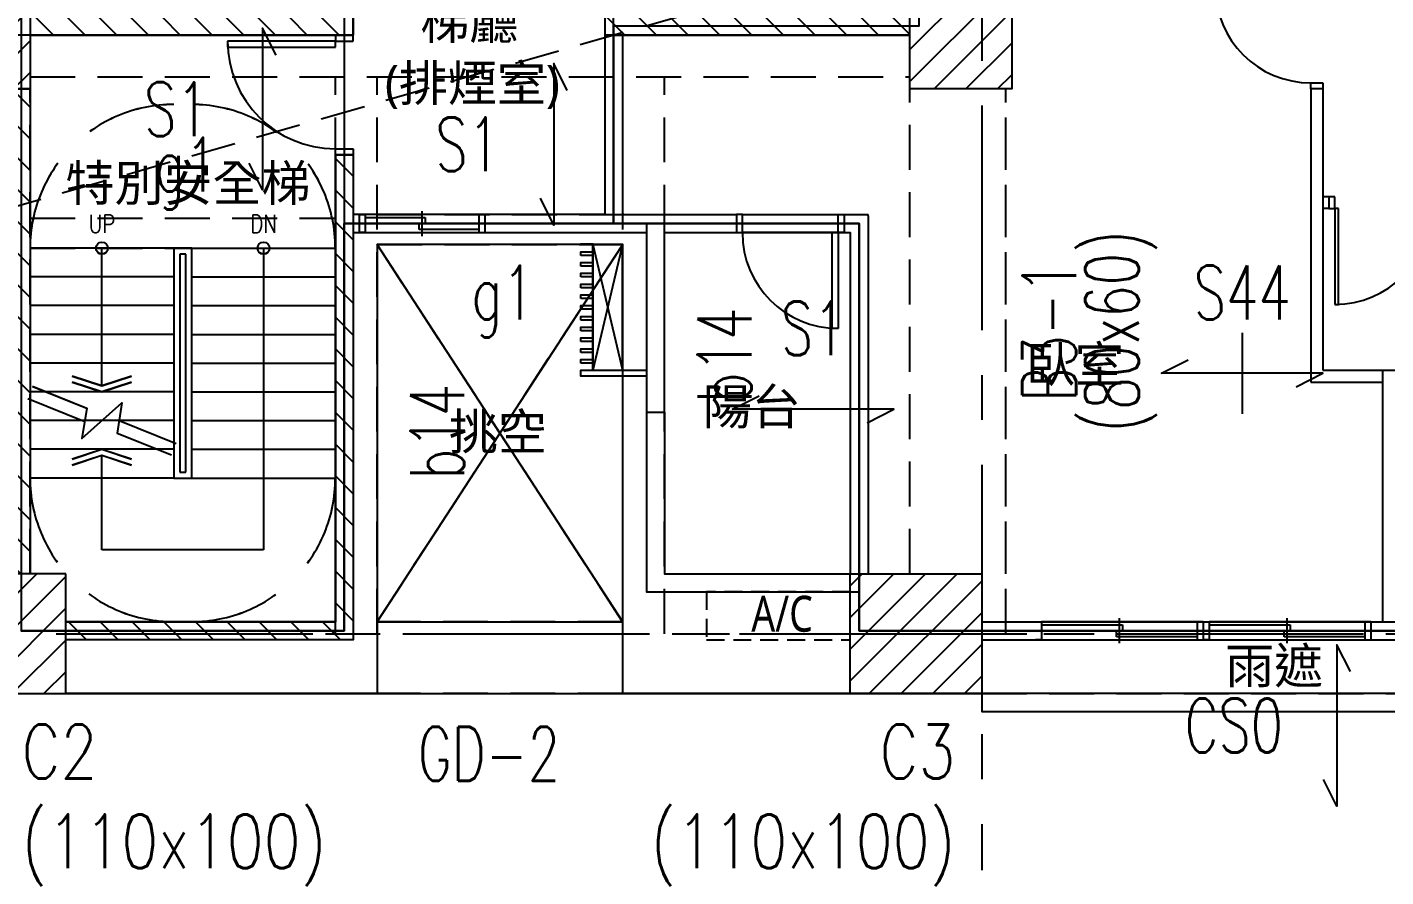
# Model space of a CAD drawing. Header units: millimetres. Extents: x -3377 to 119122, y -22007 to 15479.
# Drawn here: x 65279 to 66414, y 791 to 1501 of the extents above; entities that cross this region are included whole.
import ezdxf
from ezdxf.enums import TextEntityAlignment as Align

# ---------------------------------------------------------------- set-up
doc = ezdxf.new("R2010")
doc.units = ezdxf.units.MM
doc.header["$LTSCALE"] = 150
doc.header["$MEASUREMENT"] = 0
for name, pattern in [('11', [0.15, 0.1, -0.05]), ('CENTER', [2, 1.25, -0.25, 0.25, -0.25]), ('CONTINOUS', [0]), ('HIDDEN', [0.375, 0.25, -0.125]), ('HIDDENX2', [0.75, 0.5, -0.25])]:
    doc.linetypes.add(name, pattern=pattern)
doc.layers.get('0').update_dxf_attribs({"plot": 0})
for name, color, linetype, plot in [('AREA', 3, 'Continuous', False), ('S-ARCH', 252, 'Continuous', False), ('機電', 11, 'Continuous', False)]:
    doc.layers.add(name, color=color, linetype=linetype, plot=plot)
for name, color, linetype in [('area2', 6, 'Continuous'), ('ASSLN', 8, 'Continuous'), ('COL', 1, 'Continuous'), ('OPEN', 4, 'Continuous'), ('OTHER', 4, 'Continuous'), ('S-COL', 7, 'Continuous'), ('S-COLB', 4, 'HIDDEN'), ('S-CONCWALL', 30, 'Continuous'), ('S-GRID', 1, 'CENTER'), ('S-HATCH-COL', 13, 'Continuous'), ('S-HATCH-CONCWALL', 161, 'Continuous'), ('S-OPEN', 13, 'Continuous'), ('S-RCBMB', 3, 'HIDDEN'), ('S-RCBMG', 2, 'HIDDEN'), ('S-SLAB', 5, 'Continuous'), ('S-SLABT', 2, 'Continuous'), ('S-STAIR', 1, 'Continuous'), ('S-TEXTB', 3, 'Continuous'), ('S-TEXTC', 3, 'Continuous'), ('S-TEXTG', 2, 'Continuous'), ('STAIR', 4, 'Continuous'), ('STAIR3', 7, 'Continuous'), ('TEXT', 2, 'Continuous'), ('WALL', 2, 'Continuous'), ('WALL2', 3, 'Continuous'), ('WALL3', 4, 'Continuous')]:
    doc.layers.add(name, color=color, linetype=linetype)
doc.styles.add('CHINA', font='romans.shx', dxfattribs={"width": 0.8, "bigfont": 'china.shx'})
doc.styles.add('CS4', font='romans.shx', dxfattribs={"width": 0.7, "height": 45, "bigfont": 'lsp.shx'})
doc.styles.add('HH', font='')
doc.styles.get('HH').set_extended_font_data('Microsoft JhengHei')

# ---------------------------------------------------------------- blocks, each defined once
blk = doc.blocks.new('LINE(2)')
at = {"layer": 'S-GRID'}
for points in [[(-6585.87, -344.9), (-6585.87, -3083.41)], [(-8859.11, -2885.91), (-5430.87, -2885.91)]]:
    blk.add_lwpolyline(points, dxfattribs=at)
blk = doc.blocks.new('COL(2F-16F)')
for points in [[(-7465.9, -2290.9), (-7380.9, -2290.9), (-7380.9, -2430.9), (-7465.9, -2430.9)], [(-6645.9, -2290.9), (-6560.9, -2290.9), (-6560.9, -2430.9), (-6645.9, -2430.9)], [(-7350.9, -2835.9), (-7460.9, -2835.9), (-7460.9, -2935.9), (-7350.9, -2935.9)], [(-6695.9, -2835.9), (-6585.9, -2835.9), (-6585.9, -2935.9), (-6695.9, -2935.9)]]:
    blk.add_lwpolyline(points, close=True)
blk = doc.blocks.new('_PStStr')
blk.add_circle((0, 0), 0.05)
blk = doc.blocks.new('STAIR(2F-16F)')
for p, q in [((-6896.2, -1532.1), (-6914.7, -1579.6)), ((-7018.9, -1653.9, -0.5), (-7018.9, -1533.9, -0.5)), ((-6992.9, -1653.9), (-6992.9, -1533.9)), ((-6966.9, -1653.9), (-6966.9, -1533.9)), ((-6940.9, -1653.9), (-6940.9, -1533.9)), ((-6914.9, -1653.9), (-6914.9, -1533.9)), ((-6888.9, -1653.9), (-6888.9, -1533.9)), ((-6862.9, -1653.9), (-6862.9, -1533.9)), ((-6836.9, -1653.9), (-6836.9, -1533.9)), ((-6810.9, -1653.9), (-6810.9, -1533.9)), ((-6784.9, -1653.9), (-6784.9, -1533.9)), ((-6758.9, -1653.9), (-6758.9, -1533.9)), ((-6933.6, -1655.7), (-6915.1, -1608.2)), ((-7044.9, -1672.9), (-7044.9, -1792.9)), ((-7018.9, -1672.9, 0.5), (-7018.9, -1792.9, 0.5)), ((-6992.9, -1672.9, 0.5), (-6992.9, -1792.9, 0.5)), ((-6966.9, -1672.9, 0.5), (-6966.9, -1792.9, 0.5)), ((-6940.9, -1672.9, 0.5), (-6940.9, -1792.9, 0.5)), ((-6914.9, -1672.9, 0.5), (-6914.9, -1792.9, 0.5)), ((-6888.9, -1672.9, 0.5), (-6888.9, -1792.9, 0.5)), ((-6862.9, -1672.9, 0.5), (-6862.9, -1792.9, 0.5)), ((-6836.9, -1672.9, 0.5), (-6836.9, -1792.9, 0.5)), ((-6810.9, -1672.9, 0.5), (-6810.9, -1792.9, 0.5)), ((-6784.9, -1672.9, 0.5), (-6784.9, -1792.9, 0.5)), ((-7185.9, -2563.9), (-7185.9, -2815.9)), ((-7382.7, -2689.6), (-7335.1, -2708.6)), ((-7259, -2727.3), (-7306.6, -2708.2)), ((-7320.9, -2815.9), (-7320.9, -2736.9)), ((-7185.9, -2815.9), (-7320.9, -2815.9))]:
    blk.add_line(p, q)
at = {"linetype": 'CONTINOUS'}
for p, q in [((-7260.9, -2563.9), (-7380.9, -2563.9)), ((-7260.9, -2563.9), (-7260.9, -2674.9)), ((-7245.9, -2563.9), (-7260.9, -2563.9)), ((-7245.9, -2563.9), (-7125.9, -2563.9)), ((-7245.9, -2755.9), (-7245.9, -2563.9)), ((-7255.9, -2568.9), (-7255.9, -2676.2)), ((-7250.9, -2568.9), (-7255.9, -2568.9)), ((-7250.9, -2750.9), (-7250.9, -2568.9)), ((-7260.9, -2587.9), (-7380.9, -2587.9)), ((-7245.9, -2587.9), (-7125.9, -2587.9)), ((-7260.9, -2611.9), (-7380.9, -2611.9)), ((-7245.9, -2611.9), (-7125.9, -2611.9)), ((-7260.9, -2635.9), (-7380.9, -2635.9)), ((-7245.9, -2635.9), (-7125.9, -2635.9)), ((-7260.9, -2659.9), (-7380.9, -2659.9)), ((-7245.9, -2659.9), (-7125.9, -2659.9)), ((-7260.9, -2674.9), (-7260.9, -2755.9)), ((-7255.9, -2676.2), (-7255.9, -2750.9)), ((-7260.9, -2683.9), (-7380.9, -2683.9)), ((-7260.9, -2683.9), (-7380.9, -2683.9)), ((-7245.9, -2683.9), (-7125.9, -2683.9)), ((-7245.9, -2683.9), (-7125.9, -2683.9)), ((-7260.9, -2707.9), (-7380.9, -2707.9)), ((-7245.9, -2707.9), (-7125.9, -2707.9)), ((-7260.9, -2731.9), (-7380.9, -2731.9)), ((-7260.9, -2731.9), (-7380.9, -2731.9)), ((-7245.9, -2731.9), (-7125.9, -2731.9)), ((-7245.9, -2731.9), (-7125.9, -2731.9)), ((-7260.9, -2755.9), (-7380.9, -2755.9)), ((-7260.9, -2755.9), (-7245.9, -2755.9)), ((-7255.9, -2750.9), (-7250.9, -2750.9)), ((-7245.9, -2755.9), (-7125.9, -2755.9))]:
    blk.add_line(p, q, dxfattribs=at)
for points, elevation in [([(-7048.9, -1533.9), (-6728.9, -1533.9), (-6728.9, -1529.9), (-7048.9, -1529.9)], -0.5), ([(-7074.9, -1792.9), (-6754.9, -1792.9), (-6754.9, -1796.9), (-7074.9, -1796.9)], 0.5)]:
    blk.add_lwpolyline(points, close=True, dxfattribs=dict(elevation=elevation))
for points in [[(-6942.9, -1652.1), (-6925.2, -1606.7), (-6899.9, -1610.5), (-6929.9, -1577.3), (-6904.5, -1581.2), (-6886.8, -1535.7)], [(-6959.2, -1578), (-6943.3, -1593.9), (-6959.2, -1609.8)], [(-6873, -1578), (-6888.9, -1593.9), (-6873, -1609.8)], [(-7018.9, -1593.9), (-7018.9, -1593.9), (-6698.9, -1593.9), (-6698.9, -1732.9), (-7044.9, -1732.9)], [(-7050.9, -1653.9), (-6752.9, -1653.9), (-6752.9, -1672.9), (-7050.9, -1672.9), (-7050.9, -1653.9), (-7050.9, -1653.9)], [(-7380.9, -2563.9), (-7380.9, -2755.9)], [(-7320.9, -2678.9), (-7320.9, -2563.9)], [(-7125.9, -2755.9), (-7125.9, -2563.9)], [(-7345.7, -2670.9), (-7320.9, -2678.9), (-7296.1, -2670.9)], [(-7345.7, -2675.9), (-7320.9, -2683.9), (-7296.1, -2675.9)], [(-7379, -2679.3), (-7333.5, -2697.5), (-7337.6, -2722.8), (-7304.2, -2693.1), (-7308.2, -2718.4), (-7262.7, -2736.6)], [(-7345.7, -2740), (-7320.9, -2731.9), (-7296.1, -2740)], [(-7345.7, -2745), (-7320.9, -2736.9), (-7296.1, -2745)]]:
    blk.add_lwpolyline(points)
for points in [[(-7046.9, -1657.9), (-6756.9, -1657.9), (-6756.9, -1668.9), (-7046.9, -1668.9)], [(-7044.9, -1659.9), (-6758.9, -1659.9), (-6758.9, -1666.9), (-7044.9, -1666.9)]]:
    blk.add_lwpolyline(points, close=True)
for centre in [(-7320.9, -2563.9), (-7185.9, -2563.9)]:
    blk.add_circle(centre, 5)
at = {"linetype": 'HIDDEN'}
for centre, start, end in [((-7044.9, -1653.9), 90, 180), ((-6758.9, -1653.9, 0.5), 0, 90), ((-7044.9, -1672.9, 0.5), 180, 270), ((-6758.9, -1672.9, 1.1), 270, 0)]:
    blk.add_arc(centre, 120, start, end, dxfattribs=at)
at = {"linetype": 'HIDDENX2'}
for centre, start, end in [((-7260.9, -2563.9), 90.0007, 179.9999), ((-7245.9, -2563.9), 0.0001, 89.9993), ((-7260.9, -2755.9), 180.0008, 270.0033), ((-7245.9, -2755.9), 269.9967, 359.9992)]:
    blk.add_arc(centre, 120, start, end, dxfattribs=at)
at = {"extrusion": (0, 0, -1), "xscale": 100.0331502916424, "yscale": 100.0331502916424, "zscale": -1.000331502916421, "rotation": 90}
for p in [(7018.9, -1593.9), (7044.9, -1732.9)]:
    blk.add_blockref('_PStStr', p, dxfattribs=at)
at = {"style": 'CHINA', "width": 0.8}
for s, p in [('UP', (-7053.1, -1601.6, -0.5)), ('DN', (-7079.1, -1740.6)), ('UP', (-7331.9, -2551.2)), ('DN', (-7196.9, -2551.2))]:
    blk.add_text(s, height=15, dxfattribs=at).set_placement(p)
blk = doc.blocks.new('WALL(15F-16F)')
for points in [[(-7265.9, -1510.9), (-6645.9, -1510.9), (-6645.9, -1525.9), (-7265.9, -1525.9)], [(-7395.9, -2430.9), (-7380.9, -2430.9), (-7380.9, -2835.9), (-7395.9, -2835.9)]]:
    blk.add_lwpolyline(points, close=True)
for points in [[(-6633.4, -1800.9), (-7250.9, -1800.9), (-7250.9, -1625.9), (-7265.9, -1625.9), (-7265.9, -1815.9), (-6618.4, -1815.9), (-6618.4, -1605.9), (-6633.4, -1605.9)], [(-6633.4, -1605.9), (-6633.4, -1800.9)], [(-6633.4, -1740.9), (-6693.4, -1800.9)], [(-6633.4, -1740.9), (-6633.4, -1800.9), (-6693.4, -1800.9)], [(-7380.9, -2290.9), (-7380.9, -2145.9), (-7125.9, -2145.9), (-7125.9, -2203.4), (-7110.9, -2203.4), (-7110.9, -2130.9), (-7395.9, -2130.9), (-7395.9, -2290.9), (-7380.9, -2290.9)], [(-6630.9, -2290.9), (-6630.9, -2145.9), (-6900.9, -2145.9), (-6900.9, -2210.9), (-6885.9, -2210.9), (-6885.9, -2160.9), (-6645.9, -2160.9), (-6645.9, -2290.9), (-6630.9, -2290.9)], [(-7380.9, -2385.9), (-7110.9, -2385.9), (-7110.9, -2313.4), (-7125.9, -2313.4), (-7125.9, -2370.9), (-7380.9, -2370.9), (-7380.9, -2385.9)], [(-7350.9, -2875.9), (-7125.9, -2875.9), (-7125.9, -2485.9), (-7110.9, -2485.9), (-7110.9, -2890.9), (-7350.9, -2890.9), (-7350.9, -2875.9)]]:
    blk.add_lwpolyline(points)
at = {"elevation": 1.1}
blk.add_lwpolyline([(-6645.9, -2370.9), (-6885.9, -2370.9), (-6885.9, -2320.9), (-6900.9, -2320.9), (-6900.9, -2385.9), (-6645.9, -2385.9), (-6645.9, -2370.9)], dxfattribs=at)
blk = doc.blocks.new('DwFm')
at = {"layer": 'DEFPOINTS', "color": 252, "linetype": 'HIDDEN'}
blk.add_lwpolyline([(-6560.9, -6171), (-12110.4, -7760.1)], dxfattribs=at)
blk = doc.blocks.new('A$C16E17CE1')
at = {"color": 252}
for p, q in [((-325, -270), (-530, -270)), ((-530, -270), (-530, -645)), ((-325, -270), (-325, -645)), ((-760, -388), (-760, -273)), ((-530, -645), (-790, -645)), ((-110, -645), (-325, -645)), ((415, -645), (-25, -645))]:
    blk.add_line(p, q, dxfattribs=at)
at = {"color": 252, "linetype": 'HIDDEN'}
for p, q in [((-530, -585), (-325, -270)), ((-325, -585), (-530, -270)), ((-325, -585), (-530, -585)), ((-325, -645), (-530, -645))]:
    blk.add_line(p, q, dxfattribs=at)
at = {"color": 252}
for points in [[(-325, -270), (-350, -270), (-350, -375), (-325, -375), (-325, -270), (-350, -375), (-350, -270), (-325, -375)], [(-735.2, -379.9), (-760, -388), (-784.8, -379.9)], [(-735.2, -384.9), (-760, -393), (-784.8, -384.9)], [(-784.8, -449.1), (-760, -441), (-735.2, -449.1)], [(-784.8, -454.1), (-760, -446), (-735.2, -454.1)], [(-25, -645), (-25, -660), (-25, -660), (415, -660), (415, -645)]]:
    blk.add_lwpolyline(points, dxfattribs=at)
for centre in [(-760, -273), (-625, -273)]:
    blk.add_circle(centre, 5, dxfattribs=at)
at = {"color": 252, "linetype": 'HIDDENX2'}
for centre, start, end in [((-700, -273), 90.0007, 179.9999), ((-685, -273), 0.0001, 89.9993), ((-700, -465), 180.0008, 270.0033), ((-685, -465), 269.9967, 359.9992)]:
    blk.add_arc(centre, 120, start, end, dxfattribs=at)
at = {"layer": 'AREA', "color": 252}
for points in [[(840, 1022.5), (840, 707.5), (785, 707.5), (785, 497.5), (977.5, 497.5), (977.5, -27.5), (840, -27.5), (840, -272.5), (840, -272.5), (977.5, -272.5), (977.5, -637.5), (422.5, -637.5), (422.5, -592.5), (-127.5, -592.5), (-127.5, -252.5), (-332.5, -252.5), (-332.5, -252.5), (-557.5, -252.5), (-557.5, -592.5), (-827.5, -592.5)], [(-65, 257.5), (-827.5, 257.5), (-827.5, -592.5), (-557.5, -592.5), (-557.5, -252.5), (-332.5, -252.5), (-332.5, 137.5), (-65, 137.5), (-65, 257.5)]]:
    blk.add_lwpolyline(points, dxfattribs=at)
for points in [[(-557.5, -252.5), (-332.5, -252.5), (-332.5, 257.5), (-557.5, 257.5)], [(-305, -560), (-127.5, -560), (-127.5, -252.5), (-305, -252.5)]]:
    blk.add_lwpolyline(points, close=True, dxfattribs=at)
at = {"layer": 'area2', "color": 252}
blk.add_lwpolyline([(-65, 772.5), (-65, 482.5), (-65, 482.5), (-65, 257.5), (-65, 257.5), (-65, 137.5), (-77.5, 137.5), (-77.5, -87.5), (-332.5, -87.5), (-332.5, -87.5), (-332.5, -252.5), (-332.5, -252.5), (-305, -252.5), (-127.5, -252.5), (-127.5, -560), (-127.5, -592.5), (422.5, -592.5)], dxfattribs=at)
at = {"layer": 'ASSLN', "color": 252}
for points in [[(-360, -270), (-360, -269.5), (-350, -269.5), (-350, -270)], [(-360, -279), (-360, -276), (-350, -276), (-350, -279)], [(-360, -288), (-360, -285), (-350, -285), (-350, -288)], [(-360, -297), (-360, -294), (-350, -294), (-350, -297)], [(-360, -306), (-360, -303), (-350, -303), (-350, -306)], [(-360, -315), (-360, -312), (-350, -312), (-350, -315)], [(-360, -324), (-360, -321), (-350, -321), (-350, -324)], [(-360, -333), (-360, -330), (-350, -330), (-350, -333)], [(-360, -342), (-360, -339), (-350, -339), (-350, -342)], [(-360, -351), (-360, -348), (-350, -348), (-350, -351)], [(-360, -360), (-360, -357), (-350, -357), (-350, -360)], [(-360, -369), (-360, -366), (-350, -366), (-350, -369)]]:
    blk.add_lwpolyline(points, close=True, dxfattribs=at)
blk.add_lwpolyline([(-305, -380), (-360, -380), (-360, -375), (-305, -375)], dxfattribs=at)
at = {"layer": 'COL', "color": 252}
for points in [[(-905, 0), (-820, 0), (-820, -140), (-905, -140)], [(-85, 0), (0, 0), (0, -140), (-85, -140)], [(-790, -545), (-900, -545), (-900, -645), (-790, -645)], [(-135, -545), (-25, -545), (-25, -645), (-135, -645)]]:
    blk.add_lwpolyline(points, close=True, dxfattribs=at)
at = {"layer": 'OPEN', "color": 252, "linetype": 'Continuous'}
for p, q in [((-565, -100), (-655, -100)), ((-655, -100), (-655, -105)), ((-565, -95), (-565, -100)), ((-565, -100), (-550, -100)), ((-565, -105), (-565, -100)), ((-550, -100), (-550, -95)), ((-655, -105), (-565, -105)), ((250, -140), (250, -135)), ((250, -135), (260, -135)), ((260, -135), (260, -140)), ((-565, -195), (-565, -190)), ((-565, -190), (-550, -190)), ((-550, -190), (-550, -195)), ((270, -230), (265, -230)), ((270, -240), (270, -230)), ((-545, -245), (-540, -245)), ((-540, -245), (-540, -260)), ((-445, -245), (-540, -245)), ((-540, -247.5), (-490, -247.5)), ((-492.5, -263), (-492.5, -242)), ((-490, -247.5), (-490, -252.5)), ((-440, -245), (-445, -245)), ((-445, -245), (-445, -260)), ((-225, -245), (-230, -245)), ((-225, -260), (-225, -245)), ((-225, -245), (-145, -245)), ((-145, -260), (-145, -245)), ((-145, -245), (-140, -245)), ((265, -240), (270, -240)), ((270, -240), (270, -320)), ((273, -240), (270, -240)), ((273, -320), (273, -240)), ((-540, -260), (-545, -260)), ((-445, -252.5), (-540, -252.5)), ((-540, -260), (-445, -260)), ((-495, -257.5), (-495, -252.5)), ((-445, -257.5), (-495, -257.5)), ((-445, -260), (-440, -260)), ((-230, -260), (-225, -260)), ((-145, -260), (-225, -260)), ((-150, -340), (-150, -260)), ((-150, -260), (-145, -260)), ((-140, -260), (-145, -260)), ((-145, -260), (-145, -340)), ((270, -320), (273, -320)), ((-145, -340), (-150, -340)), ((20, -585), (25, -585)), ((25, -585), (25, -600)), ((155, -585), (25, -585)), ((25, -587.5), (92.5, -587.5)), ((90, -603), (90, -582)), ((92.5, -587.5), (92.5, -592.5)), ((160, -585), (155, -585)), ((155, -585), (155, -600)), ((160, -585), (165, -585)), ((165, -585), (165, -600)), ((295, -585), (165, -585)), ((165, -587.5), (232.5, -587.5)), ((230, -603), (230, -582)), ((232.5, -587.5), (232.5, -592.5)), ((300, -585), (295, -585)), ((295, -585), (295, -600)), ((25, -600), (20, -600)), ((155, -592.5), (25, -592.5)), ((25, -600), (155, -600)), ((87.5, -597.5), (87.5, -592.5)), ((155, -597.5), (87.5, -597.5)), ((155, -600), (160, -600)), ((165, -600), (160, -600)), ((295, -592.5), (165, -592.5)), ((165, -600), (295, -600)), ((227.5, -597.5), (227.5, -592.5)), ((295, -597.5), (227.5, -597.5)), ((295, -600), (300, -600))]:
    blk.add_line(p, q, dxfattribs=at)
for centre, radius, start, end in [((250, -55), 80, 180, 270), ((-565, -100), 90, 180, 270), ((270, -240), 80, 270, 0), ((-145, -260), 80, 180, 270)]:
    blk.add_arc(centre, radius, start, end, dxfattribs=at)
at = {"layer": 'OTHER', "color": 252}
for p, q in [((-821.9, -398.6), (-774.3, -417.7)), ((-698.1, -436.4), (-745.7, -417.3))]:
    blk.add_line(p, q, dxfattribs=at)
blk.add_lwpolyline([(-818.1, -388.4), (-772.6, -406.6), (-776.7, -431.9), (-743.3, -402.1), (-747.3, -427.4), (-701.9, -445.6)], dxfattribs=at)
at = {"layer": 'STAIR', "color": 252, "linetype": 'CONTINOUS'}
for p, q in [((-700, -273), (-820, -273)), ((-700, -273), (-700, -384)), ((-685, -273), (-700, -273)), ((-695, -278), (-695, -385.3)), ((-690, -278), (-695, -278)), ((-690, -460), (-690, -278)), ((-685, -273), (-565, -273)), ((-685, -465), (-685, -273)), ((-700, -297), (-820, -297)), ((-685, -297), (-565, -297)), ((-700, -321), (-820, -321)), ((-685, -321), (-565, -321)), ((-700, -345), (-820, -345)), ((-685, -345), (-565, -345)), ((-700, -369), (-820, -369)), ((-685, -369), (-565, -369)), ((-700, -384), (-700, -465)), ((-695, -385.3), (-695, -460)), ((-700, -393), (-820, -393)), ((-700, -393), (-820, -393)), ((-685, -393), (-565, -393)), ((-685, -393), (-565, -393)), ((-700, -417), (-820, -417)), ((-685, -417), (-565, -417)), ((-700, -441), (-820, -441)), ((-700, -441), (-820, -441)), ((-685, -441), (-565, -441)), ((-685, -441), (-565, -441)), ((-700, -465), (-820, -465)), ((-700, -465), (-685, -465)), ((-695, -460), (-690, -460)), ((-685, -465), (-565, -465))]:
    blk.add_line(p, q, dxfattribs=at)
at = {"layer": 'STAIR3', "color": 252}
for p, q in [((-625, -273), (-625, -525)), ((-760, -525), (-760, -446)), ((-625, -525), (-760, -525))]:
    blk.add_line(p, q, dxfattribs=at)
at = {"layer": 'WALL', "color": 252}
for p, q in [((-550, -22.5), (-550, -95)), ((-340, -30), (-340, -95)), ((-820, -77.5), (-820, -545)), ((-550, -95), (-835, -95)), ((-565, -95), (-565, -95)), ((-550, -95), (-565, -95)), ((-550, -95), (-550, -95)), ((-339, -95), (-340, -95)), ((-85, -95), (-339, -95)), ((-325, -95), (-85, -95)), ((-85, -95), (-325, -95)), ((-325, -96), (-325, -95)), ((-325, -96), (-325, -245)), ((-550, -195), (-565, -195)), ((-565, -195), (-565, -585)), ((-550, -195), (-550, -600)), ((-545, -245), (-545, -260)), ((-440, -245), (-440, -260)), ((-324, -245), (-325, -245)), ((-324, -245), (-290, -245)), ((-324, -245), (-230, -245)), ((-290, -260), (-290, -245)), ((-230, -245), (-230, -260)), ((-140, -245), (-140, -260)), ((-140, -245), (-120, -245)), ((-120, -246), (-120, -245)), ((-120, -246), (-120, -545)), ((-550, -260), (-305, -260)), ((-305, -261), (-305, -410)), ((-290, -410), (-290, -261)), ((-140, -260), (-140, -260)), ((-305, -410), (-290, -410)), ((-565, -585), (-790, -585)), ((-25, -585), (430, -585)), ((160, -585), (160, -600)), ((300, -585), (300, -600)), ((-550.4, -600), (-790.4, -600)), ((-25, -600), (415, -600))]:
    blk.add_line(p, q, dxfattribs=at)
for points in [[(-340, -95), (-340, -245), (-550, -245)], [(-85, -95), (-325, -95), (-325, -245)], [(-550, -260), (-305, -260), (-305, -260), (-305, -410), (-290, -410), (-290, -260), (-290, -260), (-135, -260), (-135, -261), (-135, -545)]]:
    blk.add_lwpolyline(points, dxfattribs=at)
at = {"layer": 'WALL2', "color": 252}
for p, q in [((260, -140), (250, -140)), ((250, -140), (250, -385)), ((260, -140), (260, -375)), ((265, -230), (260, -230)), ((265, -230), (265, -240)), ((265, -240), (260, -240)), ((250, -385), (310, -385)), ((260, -375), (310, -375)), ((310, -375), (630, -375)), ((310, -585), (310, -375))]:
    blk.add_line(p, q, dxfattribs=at)
at = {"layer": 'WALL3', "color": 252}
for points in [[(-305, -410), (-305, -560), (-135, -560)], [(-290, -410), (-290, -545), (-135, -545)]]:
    blk.add_lwpolyline(points, dxfattribs=at)
at = {"layer": '機電', "color": 252, "linetype": '11'}
blk.add_lwpolyline([(-135, -600), (-135, -560), (-255, -560), (-255, -600)], close=True, dxfattribs=at)
at = {"layer": 'TEXT', "color": 252, "style": 'HH'}
for s, p in [('梯廳', (-453.1, -98.4)), ('(排煙室)', (-450.5, -150.1)), ('特別安全梯', (-688.1, -233.6)), ('臥室', (52.9, -385)), ('陽台', (-217.1, -420.3)), ('挑空', (-429.2, -441.2)), ('雨遮', (219.2, -636.7))]:
    blk.add_text(s, height=30, dxfattribs=at).set_placement(p, align=Align.CENTER)
at = {"layer": '機電', "color": 252, "style": 'HH', "width": 0.8}
blk.add_text('A/C', height=30, dxfattribs=at).set_placement((-217.5, -593.3))
blk = doc.blocks.new('2022-0217')
blk.add_blockref('A$C16E17CE1', (53991.1, -6171))

msp = doc.modelspace()

# ---------------------------------------------------------------- hatches: boundary and pattern name
at = {"layer": 'S-HATCH-COL'}
h = msp.add_hatch(dxfattribs=at)
h.set_pattern_fill('ANSI31', color=256, scale=150, style=0)
h.set_pattern_definition([(45, (24220.8, -3880.068), (-13.258252, 13.258252), [])])
h.paths.add_polyline_path([(67071.53, 2359.16), (67181.53, 2359.16), (67181.53, 2259.16), (67071.53, 2259.16)])
h.paths.add_polyline_path([(67071.53, 1619.16), (67181.53, 1619.16), (67181.53, 1519.16), (67071.53, 1519.16)])
h.paths.add_polyline_path([(67071.53, 1044.16), (67181.53, 1044.16), (67181.53, 944.16), (67071.53, 944.16)])
h.paths.add_polyline_path([(65966.53, 1044.16), (66076.53, 1044.16), (66076.53, 944.16), (65966.53, 944.16)])
h.paths.add_polyline_path([(65311.53, 1044.16), (65201.53, 1044.16), (65201.53, 944.16), (65311.53, 944.16)])
h.paths.add_polyline_path([(64296.53, 2934.16), (64406.53, 2934.16), (64406.53, 2834.16), (64296.53, 2834.16)])
h.paths.add_polyline_path([(64296.53, 2369.16), (64406.53, 2369.16), (64406.53, 2269.16), (64296.53, 2269.16)])
h.paths.add_polyline_path([(64296.53, 1634.16), (64406.53, 1634.16), (64406.53, 1534.16), (64296.53, 1534.16)])
h.paths.add_polyline_path([(64296.53, 1044.16), (64406.53, 1044.16), (64406.53, 944.16), (64296.53, 944.16)])
h.paths.add_polyline_path([(65281.53, 2934.16), (65196.53, 2934.16), (65196.53, 2834.16), (65281.53, 2834.16)])
h.paths.add_polyline_path([(66016.53, 1589.16), (66101.53, 1589.16), (66101.53, 1449.16), (66016.53, 1449.16)])
h.paths.add_polyline_path([(66016.53, 2414.16), (66101.53, 2414.16), (66101.53, 2274.16), (66016.53, 2274.16)])
h.paths.add_polyline_path([(65281.53, 2414.16), (65196.53, 2414.16), (65196.53, 2274.16), (65281.53, 2274.16)])
h.paths.add_polyline_path([(65196.53, 1589.16), (65281.53, 1589.16), (65281.53, 1449.16), (65196.53, 1449.16)])
h.paths.add_polyline_path([(66016.53, 2934.16), (66101.53, 2934.16), (66101.53, 2834.16), (66016.53, 2834.16)])
h.paths.add_polyline_path([(67071.53, 2934.16), (67181.53, 2934.16), (67181.53, 2834.16), (67071.53, 2834.16)])
at = {"layer": 'S-HATCH-CONCWALL'}
h = msp.add_hatch(dxfattribs=at)
h.set_pattern_fill('ANSI31', color=256, scale=150, angle=90, style=0)
h.paths.add_polyline_path([(65266.53, 1449.16), (65281.53, 1449.16), (65281.53, 1044.16), (65266.53, 1044.16)])
h.paths.add_polyline_path([(65311.53, 1004.16), (65536.53, 1004.16), (65536.53, 1394.16), (65551.53, 1394.16), (65551.53, 989.16), (65311.53, 989.16)])
h.paths.add_polyline_path([(65281.53, 1494.16), (65551.53, 1494.16), (65551.53, 1566.66), (65536.53, 1566.66), (65536.53, 1509.16), (65281.53, 1509.16)])
h.paths.add_polyline_path([(65281.53, 1589.16), (65281.53, 1734.16), (65536.53, 1734.16), (65536.53, 1676.66), (65551.53, 1676.66), (65551.53, 1749.16), (65266.53, 1749.16), (65266.53, 1589.16)])
h.paths.add_polyline_path([(66031.53, 1589.16), (66031.53, 1734.16), (65761.53, 1734.16), (65761.53, 1669.16), (65776.53, 1669.16), (65776.53, 1719.16), (66016.53, 1719.16), (66016.53, 1589.15)])
edge = h.paths.add_edge_path()
edge.add_line((66016.53, 1509.16), (65776.53, 1509.16))
edge.add_line((65776.53, 1509.16), (65776.53, 1559.16))
edge.add_line((65776.53, 1559.16), (65761.53, 1559.16))
edge.add_line((65761.53, 1559.16), (65761.53, 1494.16))
edge.add_line((65761.53, 1494.16), (66016.53, 1494.16))
edge.add_line((66016.53, 1494.16), (66016.53, 1509.16))
h.paths.add_polyline_path([(65396.53, 2369.16), (66016.53, 2369.16), (66016.53, 2354.16), (65396.53, 2354.16)])
edge = h.paths.add_edge_path(flags=16)
edge.add_line((66029.03, 2274.16), (66029.03, 2079.16))
edge = h.paths.add_edge_path(flags=16)
edge.add_line((66029.03, 2139.16), (65969.03, 2079.16))
edge = h.paths.add_edge_path()
edge.add_line((66029.03, 2079.16), (65411.53, 2079.16))
edge.add_line((65411.53, 2079.16), (65411.53, 2254.16))
edge.add_line((65411.53, 2254.16), (65396.53, 2254.16))
edge.add_line((65396.53, 2254.16), (65396.53, 2064.16))
edge.add_line((65396.53, 2064.16), (66044.03, 2064.16))
edge.add_line((66044.03, 2064.16), (66044.03, 2274.16))
edge.add_line((66044.03, 2274.16), (66029.03, 2274.16))
edge = h.paths.add_edge_path(flags=16)
edge.add_line((66029.03, 2139.16), (66029.03, 2079.16))
edge.add_line((66029.03, 2079.16), (65969.03, 2079.16))

# ---------------------------------------------------------------- linework, layer by layer
at = {"layer": 'S-OPEN'}
for p, q in [((65571.53, 1004.16), (65776.53, 1319.16)), ((65776.53, 1004.16), (65571.53, 1319.16))]:
    msp.add_line(p, q, dxfattribs=at)
at = {"layer": 'S-RCBMB'}
for p, q in [((65536.53, 994.16), (65536.53, 1459.16)), ((65571.53, 994.16), (65571.53, 1459.16)), ((65776.53, 994.16), (65776.53, 1459.16)), ((65811.53, 994.16), (65811.53, 1459.16)), ((65281.53, 1341.16), (65536.53, 1341.16)), ((65571.53, 1344.16), (65776.53, 1344.16)), ((65571.53, 1319.16), (65776.53, 1319.16)), ((65281.53, 1316.16), (65536.53, 1316.16))]:
    msp.add_line(p, q, dxfattribs=at)
at = {"layer": 'S-RCBMG'}
for p, q in [((65281.53, 1459.16), (66016.53, 1459.16)), ((65281.53, 1044.16), (65281.53, 1449.16)), ((66016.53, 1044.16), (66016.53, 1449.16)), ((66016.53, 1044.16), (66016.53, 1449.16)), ((66096.53, 1044.16), (66096.53, 1449.16)), ((66096.53, 994.16), (66096.53, 1449.16)), ((65311.53, 994.16), (65966.53, 994.16)), ((66076.53, 994.16), (67071.53, 994.16)), ((65311.53, 944.16), (65966.53, 944.16)), ((66076.53, 944.16), (67071.53, 944.16))]:
    msp.add_line(p, q, dxfattribs=at)
at = {"layer": 'S-SLAB'}
msp.add_lwpolyline([(65216.53, 944.16), (65571.53, 944.16), (65776.53, 944.16), (66076.53, 944.16), (66076.53, 944.16), (66076.53, 929.16), (66516.53, 929.16), (66516.53, 944.16), (67181.53, 944.16), (67181.53, 1044.16), (67166.53, 1044.16), (67166.53, 1519.16), (67181.53, 1519.16), (67181.53, 1619.16), (67166.53, 1619.16), (67166.53, 2084.16), (67166.53, 2084.16), (67166.53, 2259.16), (67181.53, 2259.16), (67181.53, 2359.16)], dxfattribs=at)
msp.add_lwpolyline([(65571.53, 1004.16), (65776.53, 1004.16), (65776.53, 1319.16), (65571.53, 1319.16)], close=True, dxfattribs=at)
at = {"layer": 'S-SLABT', "color": 1}
msp.add_line((66294.03, 1245.41), (66294.03, 1177.91), dxfattribs=at)
for points in [[(65486.93, 1477.27), (65475.68, 1499.77), (65475.68, 1364.77), (65464.43, 1387.27)], [(65730.28, 1447.91), (65719.03, 1470.41), (65719.03, 1335.41), (65707.78, 1357.91)], [(66339.03, 1200.41), (66361.53, 1211.66), (66226.53, 1211.66), (66249.03, 1222.91)], [(65980.65, 1170.41), (66003.15, 1181.66), (65868.15, 1181.66), (65890.65, 1192.91)], [(66384.49, 962.49), (66373.24, 984.99), (66373.24, 849.99), (66361.99, 872.49)]]:
    msp.add_lwpolyline(points, dxfattribs=at)

# ---------------------------------------------------------------- block references
msp.add_blockref('DwFm', (72662.4, 7760.14))
at = {"layer": 'S-ARCH'}
msp.add_blockref('2022-0217', (12110.4, 7760.14), dxfattribs=at)
at = {"layer": 'S-COL'}
msp.add_blockref('COL(2F-16F)', (72662.4, 3880.07), dxfattribs=at)
at = {"layer": 'S-COLB'}
msp.add_blockref('COL(2F-16F)', (72662.4, 3880.07), dxfattribs=at)
at = {"layer": 'S-CONCWALL'}
msp.add_blockref('WALL(15F-16F)', (72662.4, 3880.07), dxfattribs=at)
at = {"layer": 'S-GRID'}
msp.add_blockref('LINE(2)', (72662.4, 3880.07), dxfattribs=at)
at = {"layer": 'S-STAIR'}
msp.add_blockref('STAIR(2F-16F)', (72662.4, 3880.07), dxfattribs=at)

# ---------------------------------------------------------------- texts
at = {"layer": 'S-SLABT', "color": 2, "style": 'CS4', "width": 0.7}
for s, p in [('S1', (65430.68, 1409.77)), ('S1', (65674.03, 1380.41)), ('CS0', (66328.24, 894.99))]:
    msp.add_text(s, height=45, dxfattribs=at).set_placement(p, align=Align.RIGHT)
for s, p in [('S44', (66294.03, 1256.66)), ('S1', (65935.65, 1226.66))]:
    msp.add_text(s, height=45, dxfattribs=at).set_placement(p, align=Align.CENTER)
at = {"layer": 'S-TEXTB', "linetype": 'Continuous', "style": 'CS4', "width": 0.7}
for p in [(65411.64, 1378.35, 0), (65676.53, 1271.66, 0)]:
    msp.add_text('g1', height=45, dxfattribs=at).set_placement(p, align=Align.MIDDLE)
for p in [(65861.53, 1226.66), (65621.53, 1162.91)]:
    msp.add_text('b14', height=45, rotation=90, dxfattribs=at).set_placement(p, align=Align.MIDDLE)
at = {"layer": 'S-TEXTC', "style": 'CS4', "width": 0.8}
for s, p in [('C2', (65274.48, 873.2)), ('(110x100)', (65274.48, 798.2))]:
    msp.add_text(s, height=45, dxfattribs=at).set_placement(p)
for s, p in [('C3', (66054.49, 873.2)), ('(110x100)', (66054.49, 798.2))]:
    msp.add_text(s, height=45, dxfattribs=at).set_placement(p, align=Align.RIGHT)
at = {"layer": 'S-TEXTG', "style": 'CS4', "width": 0.7}
msp.add_text('GD-2', height=45, dxfattribs=at).set_placement((65664.82, 893.9), align=Align.MIDDLE)
at = {"layer": 'S-TEXTG', "insert": (66166.53, 1246.66), "char_height": 45, "attachment_point": 5, "rotation": 90, "line_spacing_factor": 0.7, "style": 'CS4'}
msp.add_mtext('{\\W0.7;B3-1\\P(80x60)}', dxfattribs=at)

doc.saveas('drawing.dxf')
